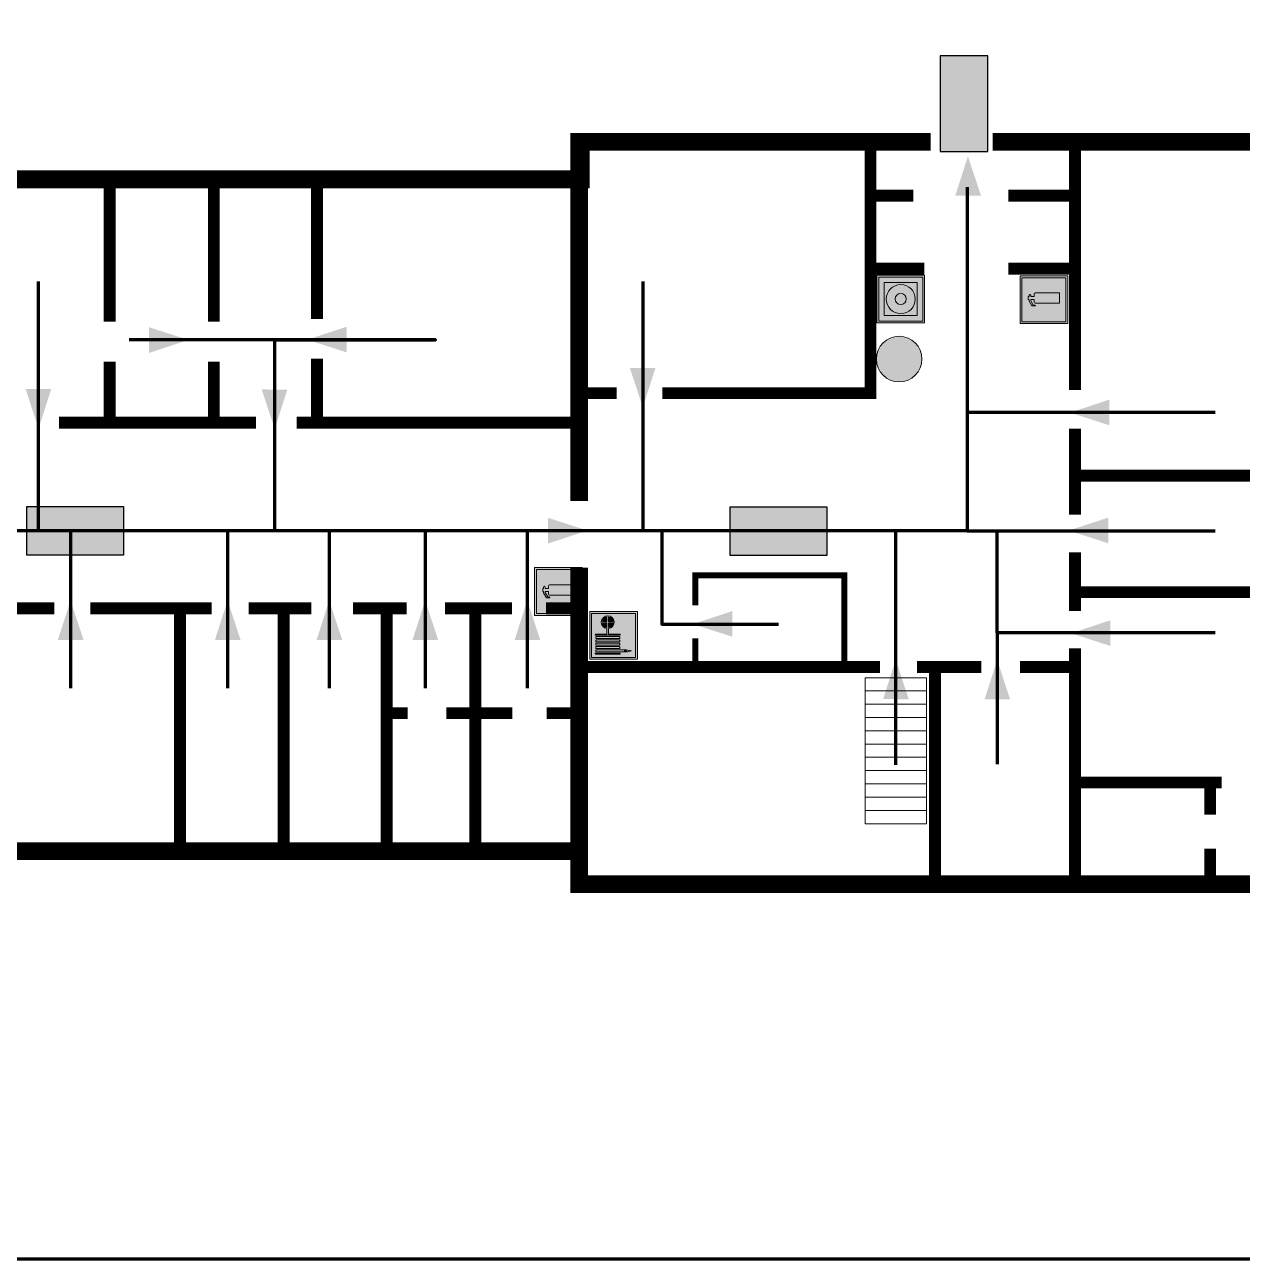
# Model space of a CAD drawing. Header units: millimetres. Extents: x 13810 to 67229, y 12374 to 21950.
# Drawn here: x 26158.4 to 26362.2, y 19872.8 to 20079.4 of the extents above; entities that cross this region are included whole.
import ezdxf

# ---------------------------------------------------------------- set-up
doc = ezdxf.new("R2010")
doc.units = ezdxf.units.MM
doc.layers.add('План_Штампы', color=7, linetype='Continuous')

# ---------------------------------------------------------------- blocks, each defined once
blk = doc.blocks.new('A$C32E8229D')
at = {"true_color": 0xffffff}
blk.add_hatch(color=7, dxfattribs=at).paths.add_polyline_path([(0, 0), (0, -8), (16, -8), (16, 0)])
h = blk.add_hatch(color=126)
h.paths.add_polyline_path([(0.2, -0.2), (15.8, -0.2), (15.8, -7.8), (0.2, -7.8)])
h.paths.add_polyline_path([(13.49, -2.05), (12.08, -2.05), (11.37, -2.63, 0.162397), (11.29, -2.84), (11.29, -3.63), (10.35, -3.63), (10.35, -4.05), (11.68, -4.05), (11.68, -3.48), (12.26, -4.28), (11.29, -5.1), (11.29, -6.78), (11.85, -6.78), (11.85, -5.44), (12.8, -4.64), (12.8, -5.94), (14.46, -5.94), (14.46, -5.39), (13.45, -5.39), (13.45, -3.97), (12.46, -2.59), (13.15, -2.59), (13.69, -3.34), (14.18, -3)], flags=16)
h.paths.add_polyline_path([(10.74, -1.82, 1), (11.8, -1.82, 1)], flags=16)
h.paths.add_polyline_path([(9.39, -3.59), (5.99, -3.59), (6.56, -3.03), (5.91, -3.03), (5.1, -3.83), (5.91, -4.64), (6.56, -4.64), (5.99, -4.09), (9.39, -4.09)], flags=16)
h.paths.add_polyline_path([(4.29, -1.08), (1.72, -1.08), (1.72, -6.6), (4.29, -6.6)], flags=16)
at = {"color": 126}
blk.add_lwpolyline([(16, -8), (0, -8), (0, 0), (16, 0)], close=True, dxfattribs=at)
blk = doc.blocks.new('A$C54414219')
at = {"true_color": 0xffffff}
h = blk.add_hatch(color=7, dxfattribs=at)
h.paths.add_polyline_path([(2.39, -9.45), (2.39, -18.3), (11.23, -18.3), (11.23, -9.45)], flags=0)
h.paths.add_polyline_path([(10.71, -13.87, -1), (2.92, -13.87, -1)], flags=0)
h.paths.add_polyline_path([(8.3, -13.87, -1), (5.33, -13.87, -1)], flags=0)
h.paths.add_polyline_path([(0.41, -7.47), (0.41, -20.27), (13.21, -20.27), (13.21, -7.47)])
h.paths.add_polyline_path([(0.92, -19.77), (12.71, -19.77), (12.71, -7.98), (0.92, -7.98)], flags=16)
h.paths.add_polyline_path([(11.23, -9.45), (11.23, -18.3), (2.39, -18.3), (2.39, -9.45)], flags=0)
at = {"lineweight": 5}
h = blk.add_hatch(color=242, dxfattribs=at)
h.paths.add_polyline_path([(12.71, -7.98), (0.92, -7.98), (0.92, -19.77), (12.71, -19.77)])
h.paths.add_polyline_path([(11.23, -18.3), (2.39, -18.3), (2.39, -9.45), (11.23, -9.45)], flags=16)
h.paths.add_polyline_path([(10.71, -13.87, -1), (2.92, -13.87, -1)], flags=0)
h.paths.add_polyline_path([(8.3, -13.87, -1), (5.33, -13.87, -1)], flags=0)
at = {"true_color": 0xffffff}
h = blk.add_hatch(color=7, dxfattribs=at)
h.paths.add_polyline_path([(2.39, -9.45), (2.39, -18.3), (11.23, -18.3), (11.23, -9.45)])
h.paths.add_polyline_path([(10.71, -13.87, -1), (2.92, -13.87, -1)], flags=16)
h.paths.add_polyline_path([(8.3, -13.87, -1), (5.33, -13.87, -1)], flags=0)
at = {"lineweight": 5}
h = blk.add_hatch(color=242, dxfattribs=at)
h.paths.add_polyline_path([(2.92, -13.87, 1), (10.71, -13.87, 1)])
h.paths.add_polyline_path([(8.3, -13.87, -1), (5.33, -13.87, -1)], flags=16)
at = {"color": 242, "lineweight": 5}
for p, q in [((0.41, -20.27), (0.41, -7.47)), ((0.41, -7.47), (13.21, -7.47)), ((0.41, -7.47), (13.21, -7.47)), ((13.21, -20.27), (13.21, -7.47)), ((0.41, -20.27), (13.21, -20.27))]:
    blk.add_line(p, q, dxfattribs=at)
for points in [[(0.92, -7.98), (12.71, -7.98), (12.71, -19.77), (0.92, -19.77)], [(2.39, -9.45), (11.23, -9.45), (11.23, -18.3), (2.39, -18.3)]]:
    blk.add_lwpolyline(points, close=True, dxfattribs=at)
for radius in [3.89, 1.49]:
    blk.add_circle((6.81, -13.87), radius, dxfattribs=at)
blk = doc.blocks.new('A$C7B8C2D5B')
at = {"lineweight": 0}
h = blk.add_hatch(color=5, dxfattribs=at)
h.dxf.hatch_style = 1
h.paths.add_polyline_path([(1.397, -3.024, 1), (-2.112, -3.024, 1)])
at = {"color": 5, "lineweight": 0}
blk.add_circle((-0.358, -3.024), 1.755, dxfattribs=at)
blk = doc.blocks.new('A$C7B4425F7')
at = {"true_color": 0xffffff}
blk.add_hatch(color=7, dxfattribs=at).paths.add_polyline_path([(0, 0), (-16, 0), (-16, -8), (0, -8)])
h = blk.add_hatch(color=126)
h.paths.add_polyline_path([(-0.2, -0.2), (-15.8, -0.2), (-15.8, -7.8), (-0.2, -7.8)])
h.paths.add_polyline_path([(-11.76, -2.03), (-11.76, -3.66), (-11.17, -3.66, -0.568275), (-11.17, -6.18), (-12.58, -6.18), (-12.58, -2.03)], flags=16)
h.paths.add_polyline_path([(-13.33, -4.12, -0.495768), (-13.59, -6.18), (-15.03, -6.18), (-15.03, -2.03), (-13.59, -2.03, -0.487973)], flags=16)
h.paths.add_polyline_path([(-10.25, -2.03), (-9.48, -2.03), (-9.48, -6.18), (-10.25, -6.18)], flags=16)
h.paths.add_polyline_path([(-13.84, -3.69), (-14.24, -3.69), (-14.24, -3.03), (-13.9, -3.03, -0.692621)], flags=0)
h.paths.add_polyline_path([(-9.15, -2.03), (-8.4, -2.03), (-8.04, -3.07), (-7.68, -2.03), (-6.93, -2.03), (-7.64, -4.1), (-6.93, -6.18), (-7.68, -6.18), (-8.04, -5.14), (-8.4, -6.18), (-9.15, -6.18), (-8.44, -4.1)], flags=16)
h.paths.add_polyline_path([(-11.76, -4.46), (-11.42, -4.46, -0.692621), (-11.36, -5.12), (-11.76, -5.12)], flags=0)
h.paths.add_polyline_path([(-13.9, -5.2), (-14.24, -5.2), (-14.24, -4.55), (-13.84, -4.55, -0.708038)], flags=0)
edge = h.paths.add_edge_path(flags=16)
edge.add_ellipse((-5.51, -4.08), major_axis=(0, 2.05), ratio=0.586184, start_angle=0, end_angle=360)
edge = h.paths.add_edge_path(flags=0)
edge.add_ellipse((-5.51, -4.08), major_axis=(0, 1.14), ratio=0.454828, start_angle=0, end_angle=360)
h.paths.add_polyline_path([(-4.13, -4.96, 0.377264), (-3.48, -4.52, 0.0555), (-3.16, -2.03), (-1.66, -2.03), (-1.66, -4.96), (-0.96, -4.96), (-0.96, -7.01), (-1.75, -7.01), (-1.75, -6.18), (-3.3, -6.18), (-3.3, -7.02), (-4.13, -7.02)], flags=16)
h.paths.add_polyline_path([(-2.73, -2.91), (-2.28, -2.91), (-2.28, -4.96), (-3.05, -4.96, 0.079136)], flags=0)
at = {"color": 126}
blk.add_lwpolyline([(-16, -8), (0, -8), (0, 0), (-16, 0)], close=True, dxfattribs=at)
blk = doc.blocks.new('A$C37112FD5')
at = {"true_color": 0xf5f5ff}
h = blk.add_hatch(color=7, dxfattribs=at)
h.dxf.hatch_style = 1
h.paths.add_polyline_path([(12.8, -7.4), (0, -7.4), (0, -20.2), (12.8, -20.2)])
h.paths.add_polyline_path([(12.29, -7.91), (12.29, -19.69), (0.51, -19.69), (0.51, -7.91)], flags=16)
h.paths.add_polyline_path([(4.98, -9.04, -0.42597), (5.17, -9.22), (5.17, -12.25), (5.17, -15.29, -0.432244), (4.98, -15.47), (4.83, -15.47, -0.42597), (4.64, -15.29), (4.64, -12.25), (4.64, -9.22, -0.432244), (4.83, -9.04)], flags=0)
h.paths.add_polyline_path([(4.28, -9.22), (4.28, -12.25), (4.28, -15.29, -0.432244), (4.09, -15.47), (3.94, -15.47, -0.42597), (3.75, -15.29), (3.75, -12.25), (3.75, -9.22, -0.432244), (3.94, -9.04), (4.09, -9.04, -0.42597)], flags=0)
h.paths.add_polyline_path([(5.72, -9.04), (5.87, -9.04, -0.42597), (6.06, -9.22), (6.06, -12.25), (6.06, -15.29, -0.432244), (5.87, -15.47), (5.72, -15.47, -0.42597), (5.53, -15.29), (5.53, -12.25), (5.53, -9.22, -0.432244)], flags=0)
h.paths.add_polyline_path([(6.42, -8.9), (6.5, -8.9, -0.42597), (6.69, -9.08), (6.69, -12.03), (8.21, -12.03, -15.824349), (8.21, -12.47), (6.69, -12.47), (6.69, -15.42, -0.432244), (6.5, -15.6), (6.42, -15.6)], flags=0)
h.paths.add_polyline_path([(3.39, -9.22), (3.39, -12.25), (3.39, -15.29, -0.432244), (3.2, -15.47), (3.05, -15.47, -0.42597), (2.85, -15.29), (2.85, -12.25), (2.85, -9.22, -0.432244), (3.05, -9.04), (3.2, -9.04, -0.42597)], flags=0)
h.paths.add_polyline_path([(2.5, -9.22), (2.5, -16.71), (1.96, -16.71), (1.96, -9.22, -0.432244), (2.15, -9.04), (2.31, -9.04, -0.42597)], flags=0)
h.paths.add_polyline_path([(1.61, -8.9), (1.61, -15.6), (1.57, -15.6, -0.42597), (1.37, -15.42), (1.37, -12.03), (1.37, -9.09, -0.432244), (1.57, -8.9)], flags=0)
h.paths.add_polyline_path([(9.76, -10.81), (9.76, -12.03), (8.49, -12.03, -0.336371)], flags=0)
h.paths.add_polyline_path([(8.49, -12.47), (9.76, -12.47), (9.76, -13.7, -0.336371)], flags=0)
h.paths.add_polyline_path([(10.11, -10.81, -0.336371), (11.38, -12.03), (10.11, -12.03)], flags=0)
h.paths.add_polyline_path([(10.11, -12.47), (11.38, -12.47, -0.336371), (10.11, -13.7)], flags=0)
h.paths.add_polyline_path([(2.5, -16.84), (2.5, -17.05), (1.97, -17.05), (1.97, -16.84)], flags=0)
h.paths.add_polyline_path([(2.5, -17.24, -0.033778), (2.24, -18.6, -0.033778), (1.97, -17.24)], flags=0)
h = blk.add_hatch(color=242)
h.dxf.hatch_style = 1
h.paths.add_polyline_path([(12.29, -7.91), (0.51, -7.91), (0.51, -19.69), (12.29, -19.69)])
h.paths.add_polyline_path([(6.42, -15.6), (6.42, -8.9), (6.5, -8.9, -0.42597), (6.69, -9.08), (6.69, -12.03), (8.21, -12.03, -15.824349), (8.21, -12.47), (6.69, -12.47), (6.69, -15.42, -0.432244), (6.5, -15.6)], flags=16)
h.paths.add_polyline_path([(5.87, -15.47), (5.72, -15.47, -0.42597), (5.53, -15.29), (5.53, -12.25), (5.53, -9.22, -0.432244), (5.72, -9.04), (5.87, -9.04, -0.42597), (6.06, -9.22), (6.06, -12.25), (6.06, -15.29, -0.432244)], flags=16)
h.paths.add_polyline_path([(4.98, -15.47), (4.83, -15.47, -0.42597), (4.64, -15.29), (4.64, -12.25), (4.64, -9.22, -0.432244), (4.83, -9.04), (4.98, -9.04, -0.42597), (5.17, -9.22), (5.17, -12.25), (5.17, -15.29, -0.432244)], flags=16)
h.paths.add_polyline_path([(4.09, -15.47), (3.94, -15.47, -0.42597), (3.75, -15.29), (3.75, -12.25), (3.75, -9.22, -0.432244), (3.94, -9.04), (4.09, -9.04, -0.42597), (4.28, -9.22), (4.28, -12.25), (4.28, -15.29, -0.432244)], flags=16)
h.paths.add_polyline_path([(3.2, -15.47), (3.05, -15.47, -0.42597), (2.85, -15.29), (2.85, -12.25), (2.85, -9.22, -0.432244), (3.05, -9.04), (3.2, -9.04, -0.42597), (3.39, -9.22), (3.39, -12.25), (3.39, -15.29, -0.432244)], flags=16)
h.paths.add_polyline_path([(2.5, -17.05), (1.97, -17.05), (1.97, -16.84), (2.5, -16.84)], flags=16)
h.paths.add_polyline_path([(2.5, -17.24, -0.033778), (2.24, -18.6, -0.033778), (1.97, -17.24)], flags=16)
h.paths.add_polyline_path([(2.5, -16.71), (1.96, -16.71), (1.96, -9.22, -0.432244), (2.15, -9.04), (2.31, -9.04, -0.42597), (2.5, -9.22)], flags=16)
h.paths.add_polyline_path([(1.61, -15.6), (1.57, -15.6, -0.42597), (1.37, -15.42), (1.37, -12.03), (1.37, -9.09, -0.432244), (1.57, -8.9), (1.61, -8.9)], flags=16)
h.paths.add_polyline_path([(8.49, -12.47), (9.76, -12.47), (9.76, -13.7, -0.336371)], flags=0)
h.paths.add_polyline_path([(10.11, -13.7), (10.11, -12.47), (11.38, -12.47, -0.336371)], flags=0)
h.paths.add_polyline_path([(8.49, -12.03, -0.336371), (9.76, -10.81), (9.76, -12.03)], flags=0)
h.paths.add_polyline_path([(10.11, -12.03), (10.11, -10.81, -0.336371), (11.38, -12.03)], flags=0)
h = blk.add_hatch(color=7, dxfattribs=at)
h.dxf.hatch_style = 1
h.paths.add_polyline_path([(1.61, -8.9), (1.57, -8.9, 0.432244), (1.37, -9.09), (1.37, -12.03), (1.37, -15.42, 0.42597), (1.57, -15.6), (1.61, -15.6)])
h.paths.add_polyline_path([(2.5, -9.22, 0.42597), (2.31, -9.04), (2.15, -9.04, 0.432244), (1.96, -9.22), (1.96, -16.71), (2.5, -16.71)])
h.paths.add_polyline_path([(2.5, -16.84), (1.97, -16.84), (1.97, -17.05), (2.5, -17.05)])
h.paths.add_polyline_path([(2.5, -17.24), (1.97, -17.24, 0.033778), (2.24, -18.6, 0.033778)])
h.paths.add_polyline_path([(3.39, -12.25), (3.39, -9.22, 0.42597), (3.2, -9.04), (3.05, -9.04, 0.432244), (2.85, -9.22), (2.85, -12.25), (2.85, -15.29, 0.42597), (3.05, -15.47), (3.2, -15.47, 0.432244), (3.39, -15.29)])
h.paths.add_polyline_path([(4.28, -12.25), (4.28, -9.22, 0.42597), (4.09, -9.04), (3.94, -9.04, 0.432244), (3.75, -9.22), (3.75, -12.25), (3.75, -15.29, 0.42597), (3.94, -15.47), (4.09, -15.47, 0.432244), (4.28, -15.29)])
h.paths.add_polyline_path([(5.17, -12.25), (5.17, -9.22, 0.42597), (4.98, -9.04), (4.83, -9.04, 0.432244), (4.64, -9.22), (4.64, -12.25), (4.64, -15.29, 0.42597), (4.83, -15.47), (4.98, -15.47, 0.432244), (5.17, -15.29)])
h.paths.add_polyline_path([(6.06, -12.25), (6.06, -9.22, 0.42597), (5.87, -9.04), (5.72, -9.04, 0.432244), (5.53, -9.22), (5.53, -12.25), (5.53, -15.29, 0.42597), (5.72, -15.47), (5.87, -15.47, 0.432244), (6.06, -15.29)])
h.paths.add_polyline_path([(6.69, -12.47), (8.21, -12.47, 15.824349), (8.21, -12.03), (6.69, -12.03), (6.69, -9.08, 0.42597), (6.5, -8.9), (6.42, -8.9), (6.42, -15.6), (6.5, -15.6, 0.432244), (6.69, -15.42)])
h.paths.add_polyline_path([(8.49, -12.47), (9.76, -12.47), (9.76, -13.7, -0.336371)], flags=16)
h.paths.add_polyline_path([(8.49, -12.03, -0.336371), (9.76, -10.81), (9.76, -12.03)], flags=16)
h.paths.add_polyline_path([(10.11, -12.47), (11.38, -12.47, -0.336371), (10.11, -13.7)], flags=16)
h.paths.add_polyline_path([(10.11, -12.03), (10.11, -10.81, -0.336371), (11.38, -12.03)], flags=16)
h = blk.add_hatch(color=242)
h.dxf.hatch_style = 1
h.paths.add_polyline_path([(9.76, -10.81, 0.336371), (8.49, -12.03), (9.76, -12.03)])
h.paths.add_polyline_path([(10.11, -10.81), (10.11, -12.03), (11.38, -12.03, 0.336371)])
h.paths.add_polyline_path([(11.38, -12.47), (10.11, -12.47), (10.11, -13.7, 0.336371)])
h.paths.add_polyline_path([(9.76, -12.47), (8.49, -12.47, 0.336371), (9.76, -13.7)])
at = {"color": 242, "lineweight": 5}
for p, q in [((0, -20.2), (0, -7.4)), ((0, -7.4), (12.8, -7.4)), ((1.37, -12.03), (1.37, -9.08)), ((1.57, -8.9), (1.61, -8.9)), ((1.61, -8.9), (1.61, -15.6)), ((1.96, -16.71), (1.96, -9.22)), ((2.15, -9.04), (2.31, -9.04)), ((2.5, -16.71), (2.5, -9.22)), ((2.85, -12.25), (2.85, -9.22)), ((3.05, -9.04), (3.2, -9.04)), ((3.39, -12.25), (3.39, -9.22)), ((3.75, -12.25), (3.75, -9.22)), ((3.94, -9.04), (4.09, -9.04)), ((4.28, -12.25), (4.28, -9.22)), ((4.64, -12.25), (4.64, -9.22)), ((4.83, -9.04), (4.98, -9.04)), ((5.17, -12.25), (5.17, -9.22)), ((5.53, -12.25), (5.53, -9.22)), ((5.72, -9.04), (5.87, -9.04)), ((6.06, -12.25), (6.06, -9.22)), ((6.42, -8.9), (6.42, -15.6)), ((6.5, -8.9), (6.42, -8.9)), ((6.69, -12.03), (6.69, -9.08)), ((12.8, -20.2), (12.8, -7.4)), ((1.37, -12.03), (1.37, -15.42)), ((2.85, -12.25), (2.85, -15.29)), ((3.39, -12.25), (3.39, -15.29)), ((3.75, -12.25), (3.75, -15.29)), ((4.28, -12.25), (4.28, -15.29)), ((4.64, -12.25), (4.64, -15.29)), ((5.17, -12.25), (5.17, -15.29)), ((5.53, -12.25), (5.53, -15.29)), ((6.06, -12.25), (6.06, -15.29)), ((8.21, -12.03), (6.69, -12.03)), ((8.21, -12.47), (6.69, -12.47)), ((6.69, -12.47), (6.69, -15.42)), ((9.76, -12.03), (8.49, -12.03)), ((9.76, -12.47), (8.49, -12.47)), ((9.76, -10.81), (9.76, -12.03)), ((9.76, -12.47), (9.76, -13.7)), ((10.11, -10.81), (10.11, -12.03)), ((11.38, -12.03), (10.11, -12.03)), ((11.38, -12.47), (10.11, -12.47)), ((10.11, -12.47), (10.11, -13.7)), ((1.57, -15.6), (1.61, -15.6)), ((3.05, -15.47), (3.2, -15.47)), ((3.94, -15.47), (4.09, -15.47)), ((4.83, -15.47), (4.98, -15.47)), ((5.72, -15.47), (5.87, -15.47)), ((6.42, -15.6), (6.5, -15.6)), ((1.96, -16.71), (2.5, -16.71)), ((1.97, -16.84), (2.5, -16.84)), ((1.97, -17.05), (1.97, -16.84)), ((2.5, -17.05), (1.97, -17.05)), ((1.97, -17.24), (2.5, -17.24)), ((2.5, -16.84), (2.5, -17.05)), ((0, -20.2), (12.8, -20.2))]:
    blk.add_line(p, q, dxfattribs=at)
blk.add_lwpolyline([(0.51, -7.91), (12.29, -7.91), (12.29, -19.69), (0.51, -19.69)], close=True, dxfattribs=at)
for centre, radius, start, end in [((1.56, -9.09), 0.182, 87.1027, 180.6071), ((2.15, -9.22), 0.182, 87.1027, 180.6071), ((2.32, -9.22), 0.182, 359.3929, 92.8973), ((3.04, -9.22), 0.182, 87.1027, 180.6071), ((3.21, -9.22), 0.182, 359.3929, 92.8973), ((3.93, -9.22), 0.182, 87.1027, 180.6071), ((4.1, -9.22), 0.182, 359.3929, 92.8973), ((4.82, -9.22), 0.182, 87.1027, 180.6071), ((4.99, -9.22), 0.182, 359.3929, 92.8973), ((5.71, -9.22), 0.182, 87.1027, 180.6071), ((5.88, -9.22), 0.182, 359.3929, 92.8973), ((6.51, -9.09), 0.182, 359.3929, 92.8973), ((9.93, -12.25), 1.74, 187.2319, 172.7681), ((9.93, -12.25), 1.46, 96.9927, 171.3585), ((9.93, -12.25), 1.46, 188.6415, 263.0073), ((9.93, -12.25), 1.46, 8.6415, 83.0073), ((9.93, -12.25), 1.46, 276.9927, 351.3585), ((1.56, -15.42), 0.182, 179.3929, 272.8973), ((3.04, -15.29), 0.182, 179.3929, 272.8973), ((3.21, -15.29), 0.182, 267.1027, 0.6071), ((3.93, -15.29), 0.182, 179.3929, 272.8973), ((4.1, -15.29), 0.182, 267.1027, 0.6071), ((4.82, -15.29), 0.182, 179.3929, 272.8973), ((4.99, -15.29), 0.182, 267.1027, 0.6071), ((5.71, -15.29), 0.182, 179.3929, 272.8973), ((5.88, -15.29), 0.182, 267.1027, 0.6071), ((6.51, -15.42), 0.182, 267.1027, 0.6071), ((12.17, -15.98), 10.27, 187.041, 194.7793), ((-7.7, -15.98), 10.27, 345.2207, 352.959)]:
    blk.add_arc(centre, radius, start, end, dxfattribs=at)
blk = doc.blocks.new('A$C3AD82952')
at = {"true_color": 0xf5f5ff}
h = blk.add_hatch(color=7, dxfattribs=at)
h.dxf.hatch_style = 1
h.paths.add_polyline_path([(8.21, 8.73, 0.414214), (7.89, 9.05), (7.22, 9.05), (7.22, 9.92), (7.59, 9.92, 1), (7.57, 10.36), (7.22, 10.36), (7.22, 10.6), (6.43, 10.6), (6.43, 10.36), (6.01, 10.36), (4.74, 9.59), (4.74, 8.69), (4.98, 8.73), (4.98, 9.26), (6.12, 9.91), (6.43, 9.91), (6.43, 9.05), (5.76, 9.05, 0.414214), (5.44, 8.73), (5.44, 2.2), (8.21, 2.2)], flags=0)
h.paths.add_polyline_path([(12.8, 12.8), (0, 12.8), (0, 0), (12.8, 0)])
h.paths.add_polyline_path([(0.51, 12.29), (12.29, 12.29), (12.29, 0.51), (0.51, 0.51)], flags=16)
h.paths.add_polyline_path([(4.74, 9.59), (6.01, 10.36), (6.43, 10.36), (6.43, 10.6), (7.22, 10.6), (7.22, 10.36), (7.59, 10.36, -0.94586), (7.59, 9.92), (7.22, 9.92), (7.22, 9.05), (7.89, 9.05, -0.414214), (8.21, 8.73), (8.21, 2.2), (5.44, 2.2), (5.44, 8.73, -0.414214), (5.76, 9.05), (6.43, 9.05), (6.43, 9.91), (6.12, 9.91), (4.98, 9.26), (4.98, 8.73), (4.74, 8.69)], flags=0)
h = blk.add_hatch(color=242)
h.dxf.hatch_style = 1
h.paths.add_polyline_path([(12.29, 12.29), (0.51, 12.29), (0.51, 0.51), (12.29, 0.51)])
h.paths.add_polyline_path([(4.74, 8.69), (4.74, 9.59), (6.01, 10.36), (6.43, 10.36), (6.43, 10.6), (7.22, 10.6), (7.22, 10.36), (7.59, 10.36, -0.94586), (7.59, 9.92), (7.22, 9.92), (7.22, 9.05), (7.89, 9.05, -0.414214), (8.21, 8.73), (8.21, 2.2), (5.44, 2.2), (5.44, 8.73, -0.414214), (5.76, 9.05), (6.43, 9.05), (6.43, 9.91), (6.12, 9.91), (4.98, 9.26), (4.98, 8.73)], flags=16)
h = blk.add_hatch(color=7, dxfattribs=at)
h.dxf.hatch_style = 1
h.paths.add_polyline_path([(8.21, 8.73, 0.414214), (7.89, 9.05), (7.22, 9.05), (7.22, 9.92), (7.59, 9.92, 1), (7.57, 10.36), (7.22, 10.36), (7.22, 10.6), (6.43, 10.6), (6.43, 10.36), (6.01, 10.36), (4.74, 9.59), (4.74, 8.69), (4.98, 8.73), (4.98, 9.26), (6.12, 9.91), (6.43, 9.91), (6.43, 9.05), (5.76, 9.05, 0.414214), (5.44, 8.73), (5.44, 2.2), (8.21, 2.2)])
at = {"color": 242, "lineweight": 5}
for p, q in [((0, 0), (0, 12.8)), ((0, 12.8), (12.8, 12.8)), ((6.01, 10.36), (4.74, 9.59)), ((6.01, 10.36), (6.43, 10.36)), ((7.22, 10.6), (6.43, 10.6)), ((6.43, 10.6), (6.43, 10.36)), ((7.22, 10.36), (7.22, 10.6)), ((7.59, 10.36), (7.22, 10.36)), ((7.22, 9.05), (7.22, 9.92)), ((7.59, 9.92), (7.22, 9.92)), ((12.8, 0), (12.8, 12.8)), ((4.74, 9.59), (4.74, 8.69)), ((4.74, 8.69), (4.98, 8.73)), ((4.98, 9.26), (6.12, 9.91)), ((4.98, 8.73), (4.98, 9.26)), ((5.44, 2.2), (5.44, 8.73)), ((5.76, 9.05), (6.43, 9.05)), ((6.12, 9.91), (6.43, 9.91)), ((6.43, 9.91), (6.43, 9.05)), ((7.89, 9.05), (7.22, 9.05)), ((8.21, 2.2), (8.21, 8.73)), ((0, 0), (12.8, 0)), ((5.44, 2.2), (8.21, 2.2))]:
    blk.add_line(p, q, dxfattribs=at)
blk.add_lwpolyline([(0.51, 12.29), (12.29, 12.29), (12.29, 0.51), (0.51, 0.51)], close=True, dxfattribs=at)
for centre, radius, start, end in [((7.58, 10.14), 0.223, 273.1875, 86.8125), ((5.76, 8.73), 0.32, 90, 180), ((7.89, 8.73), 0.32, 0, 90)]:
    blk.add_arc(centre, radius, start, end, dxfattribs=at)

msp = doc.modelspace()

# ---------------------------------------------------------------- linework, layer by layer
at = {"color": 2, "lineweight": 100}
msp.add_lwpolyline([(25877.24, 20267.83), (26477.24, 20267.83), (26477.24, 19872.83), (25877.24, 19872.83)], close=True, dxfattribs=at)
at = {"color": 0, "lineweight": 100}
for points, const_width in [([(26310.07, 20059.79), (26251.46, 20059.79), (26251.46, 20053.52), (25978.25, 20053.52)], 3), ([(26251.21, 19940.39), (26251.21, 19940.39), (26251.21, 19935.59), (26381.01, 19935.59), (26381.01, 20059.79), (26320.46, 20059.79)], 3), ([(26251.21, 19999.72), (26251.21, 20059.79), (26254.44, 20059.79)], 3), ([(26299.98, 20059.79), (26299.98, 20017.74), (26265.14, 20017.74)], 2), ([(26334.23, 20059.79), (26334.23, 20018.26)], 2), ([(26172.58, 20029.73), (26172.58, 20053.52)], 2), ([(26190.04, 20029.73), (26190.04, 20053.52)], 2), ([(26207.32, 20030.18), (26207.32, 20053.98)], 2), ([(26299.98, 20050.81), (26307.14, 20050.81)], 2), ([(26323.05, 20050.81), (26334.23, 20050.81)], 2), ([(26308.99, 20038.57), (26299.98, 20038.57)], 2), ([(26334.23, 20038.57), (26323.05, 20038.57)], 2), ([(26172.58, 20012.83), (26172.58, 20023.04)], 2), ([(26190.04, 20012.83), (26190.04, 20023.04)], 2), ([(26207.32, 20012.83), (26207.32, 20023.5)], 2), ([(26257.51, 20017.74), (26250.67, 20017.74)], 2), ([(26197.09, 20012.83), (26164.12, 20012.83)], 2), ([(26250.92, 20012.83), (26203.92, 20012.83)], 2), ([(26334.23, 20011.78), (26334.23, 19997.42)], 2), ([(26334.23, 20003.96), (26381.88, 20003.96)], 2), ([(26334.23, 19991.1), (26334.23, 19981.31)], 2), ([(26251.21, 19940.39), (26251.21, 19988.56)], 3), ([(26334.23, 19984.45), (26380.61, 19984.45)], 2), ([(26163.33, 19981.73), (26137.59, 19981.73)], 2), ([(26189.68, 19981.73), (26169.35, 19981.73)], 2), ([(26184.36, 19981.73), (26184.36, 19940.39)], 2), ([(26206.38, 19981.73), (26195.9, 19981.73)], 2), ([(26201.75, 19981.73), (26201.75, 19940.39)], 2), ([(26222.34, 19981.73), (26213.33, 19981.73)], 2), ([(26218.99, 19981.73), (26218.99, 19940.39)], 2), ([(26239.96, 19981.73), (26228.77, 19981.73)], 2), ([(26233.81, 19981.73), (26233.81, 19940.39)], 2), ([(26250.27, 19981.73), (26245.66, 19981.73)], 2), ([(26334.23, 19975.07), (26334.23, 19935.35)], 2), ([(26301.58, 19971.91), (26251.86, 19971.91)], 2), ([(26318.52, 19971.91), (26307.76, 19971.91)], 2), ([(26310.77, 19971.91), (26310.77, 19935.04)], 2), ([(26334.23, 19971.91), (26325.02, 19971.91)], 2), ([(26218.99, 19964.2), (26222.48, 19964.2)], 2), ([(26240.04, 19964.2), (26228.94, 19964.2)], 2), ([(26251.14, 19964.2), (26245.79, 19964.2)], 2), ([(26358.75, 19952.6), (26334.23, 19952.6)], 2), ([(26356.85, 19952.6), (26356.85, 19947.22)], 2), ([(25955.38, 19935.91), (25979.74, 19935.91), (25979.74, 19941.11), (26251.21, 19941.11), (26251.21, 19935.59)], 3), ([(26356.85, 19941.53), (26356.85, 19935.67)], 2)]:
    msp.add_lwpolyline(points, dxfattribs=dict(at, const_width=const_width))
at = {"color": 126, "lineweight": 100, "true_color": 0x008754}
for points in [[(26316.19, 20052.19), (26316.19, 19994.73), (26357.71, 19994.73)], [(26160.71, 19994.73), (26160.71, 20036.43)], [(26261.84, 20036.43), (26261.84, 19994.73)], [(26200.24, 20026.68), (26175.87, 20026.68)], [(26200.24, 19994.73), (26200.24, 20026.68), (26227.17, 20026.68), (26200.24, 20026.68)], [(26357.71, 20014.51), (26316.19, 20014.51)], [(26316.19, 19994.73), (25967.17, 19994.73)], [(26166.05, 19994.73), (26166.05, 19968.39)], [(26192.34, 19994.73), (26192.34, 19968.39)], [(26209.36, 19994.73), (26209.36, 19968.39)], [(26225.42, 19994.73), (26225.42, 19968.39)], [(26242.51, 19994.73), (26242.51, 19968.39)], [(26265.03, 19994.64), (26265.03, 19979.12), (26284.6, 19979.12)], [(26304.2, 19955.57), (26304.2, 19994.64)], [(26321.18, 19977.62), (26321.18, 19994.73)], [(26357.71, 19977.62), (26321.18, 19977.62), (26321.18, 19955.67)]]:
    msp.add_lwpolyline(points, dxfattribs=at)
at = {"lineweight": 100, "const_width": 1}
for points in [[(26295.62, 19972.05), (26295.62, 19987.29), (26270.63, 19987.29), (26270.63, 19982.24)], [(26270.63, 19976.73), (26270.63, 19971.04)]]:
    msp.add_lwpolyline(points, dxfattribs=at)
at = {"color": 0, "lineweight": 0}
for points in [[(26309.36, 19970.14), (26299.09, 19970.14), (26299.09, 19967.92), (26309.36, 19967.92)], [(26309.36, 19967.92), (26299.09, 19967.92), (26299.09, 19965.7), (26309.36, 19965.7)], [(26309.36, 19965.7), (26299.09, 19965.7), (26299.09, 19963.48), (26309.36, 19963.48)], [(26309.36, 19963.48), (26299.09, 19963.48), (26299.09, 19961.26), (26309.36, 19961.26)], [(26309.36, 19961.26), (26299.09, 19961.26), (26299.09, 19959.04), (26309.36, 19959.04)], [(26309.36, 19959.04), (26299.09, 19959.04), (26299.09, 19956.82), (26309.36, 19956.82)], [(26309.36, 19956.82), (26299.09, 19956.82), (26299.09, 19954.59), (26309.36, 19954.59)], [(26309.36, 19954.59), (26299.09, 19954.59), (26299.09, 19952.37), (26309.36, 19952.37)], [(26309.36, 19952.37), (26299.09, 19952.37), (26299.09, 19950.15), (26309.36, 19950.15)], [(26309.36, 19950.15), (26299.09, 19950.15), (26299.09, 19947.93), (26309.36, 19947.93)], [(26309.36, 19947.93), (26299.09, 19947.93), (26299.09, 19945.71), (26309.36, 19945.71)]]:
    msp.add_lwpolyline(points, close=True, dxfattribs=at)
at = {"layer": 'План_Штампы', "color": 126, "true_color": 0x008754}
for points in [[(26318.47, 20050.8), (26314.17, 20050.8), (26316.29, 20057.39)], [(26179.2, 20024.48), (26179.21, 20028.77), (26185.79, 20026.65)], [(26212.28, 20028.86), (26212.28, 20024.57), (26205.69, 20026.69)], [(26259.69, 20021.98), (26263.98, 20021.97), (26261.86, 20015.39)], [(26158.53, 20018.44), (26162.82, 20018.44), (26160.7, 20011.85)], [(26198.06, 20018.36), (26202.35, 20018.35), (26200.24, 20011.77)], [(26339.97, 20016.66), (26339.97, 20012.37), (26333.38, 20014.49)], [(26246, 19992.59), (26246.01, 19996.88), (26252.59, 19994.76)], [(26339.77, 19996.93), (26339.77, 19992.63), (26333.18, 19994.75)], [(26168.23, 19976.46), (26163.93, 19976.46), (26166.05, 19983.05)], [(26194.52, 19976.46), (26190.23, 19976.46), (26192.35, 19983.05)], [(26211.54, 19976.46), (26207.25, 19976.46), (26209.36, 19983.05)], [(26227.6, 19976.46), (26223.31, 19976.46), (26225.43, 19983.05)], [(26244.69, 19976.46), (26240.4, 19976.46), (26242.51, 19983.05)], [(26276.85, 19981.28), (26276.84, 19976.99), (26270.25, 19979.11)], [(26340.14, 19979.74), (26340.14, 19975.45), (26333.55, 19977.57)], [(26306.38, 19966.54), (26302.09, 19966.55), (26304.21, 19973.13)], [(26323.36, 19966.5), (26319.07, 19966.51), (26321.19, 19973.09)]]:
    msp.add_solid(points, dxfattribs=at)

# ---------------------------------------------------------------- block references
for name, p, xscale, yscale, zscale, rotation in [('A$C54414219', (26309.3, 20024.82), 0.625, 0.625, 0.625, 180), ('A$C3AD82952', (26333.01, 20029.38), 0.625, 0.625, 0.625, 90), ('A$C7B8C2D5B', (26304, 20016.86), 2.177419353276491, 2.177419353276491, 2.177419353276491, 180), ('A$C3AD82952', (26251.72, 19980.56), 0.625, 0.625, 0.625, 90), ('A$C37112FD5', (26248.34, 19973.22), 0.6249984004534781, 0.6249984004534781, 0.6249984004534781, 90)]:
    msp.add_blockref(name, p, dxfattribs=dict(xscale=xscale, yscale=yscale, zscale=zscale, rotation=rotation))
at = {"layer": 'План_Штампы', "rotation": 90}
msp.add_blockref('A$C7B4425F7', (26311.63, 20074.18), dxfattribs=at)
at = {"layer": 'План_Штампы', "color": 126, "true_color": 0x008754, "xscale": 1.012510887696, "yscale": 1.012510887696, "zscale": 1.012510887696, "rotation": 179.9978653237144}
for p in [(26174.93, 19990.66), (26292.69, 19990.6)]:
    msp.add_blockref('A$C32E8229D', p, dxfattribs=at)

doc.saveas('drawing.dxf')
